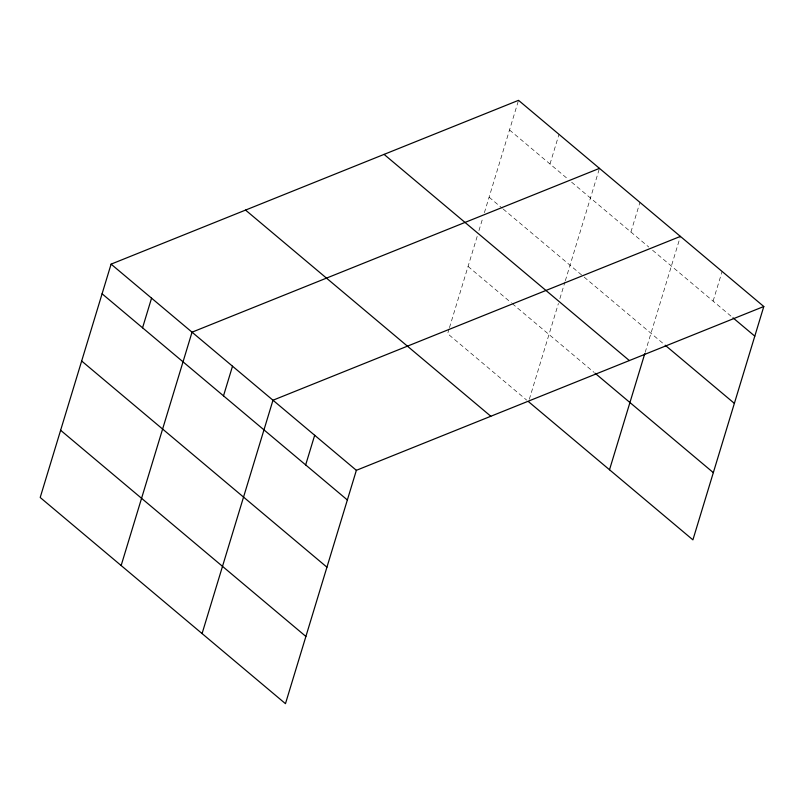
<?xml version="1.0" encoding="UTF-8"?>
<svg xmlns="http://www.w3.org/2000/svg" width="804" height="804" viewBox="0 0 804 804"><rect width="100%" height="100%" fill="white"/><g stroke="black" fill="none" stroke-linecap="round" stroke-linejoin="round"><path stroke-width="0.6" stroke-dasharray="4.02 3.01" d="M449.094 328.876L447.637 333.68L526.69 400.131M449.456 327.68L477.486 235.411M478.943 230.637L482.933 217.502M484.38 212.718L518.53 100.329M549.996 163.996L559.001 134.348M529.303 399.317L558.428 303.45M559.875 298.676L564.961 281.953M565.323 280.757L599.472 168.368M630.929 232.034L639.944 202.387M645.17 352.383L680.405 236.406M713.098 301.108L722.103 271.461M509.525 129.977L567.875 179.031M571.634 182.196L648.818 247.069M652.577 250.235L732.052 317.037M489.103 197.201L502.279 208.276M503.214 209.07L583.212 276.315M584.156 277.109L664.245 344.424M468.059 266.456L511.354 302.847M512.289 303.641L594.176 372.473"/><path stroke-width="1.21" d="M111.093 264.144L40.2 497.495L285.47 703.671L356.363 470.32L763.8 306.505L518.53 100.329L111.093 264.144L356.363 470.32M142.559 327.811L151.564 298.163M121.143 565.534L192.035 332.183L599.472 168.368M223.502 395.849L232.507 366.202M202.075 633.572L272.978 400.221L680.405 236.406M305.661 464.923L314.676 435.276M609.512 469.757L644.808 353.579M763.8 306.505L692.907 539.856L528.57 401.719M732.997 317.831L754.795 336.152M665.189 345.228L734.374 403.377M384.081 154.388L629.351 360.564M595.111 373.257L713.329 472.631M245.552 210.085L490.822 416.261M102.088 293.792L347.358 499.967M81.666 361.016L326.937 567.192M60.622 430.271L305.892 636.446"/></g></svg>
